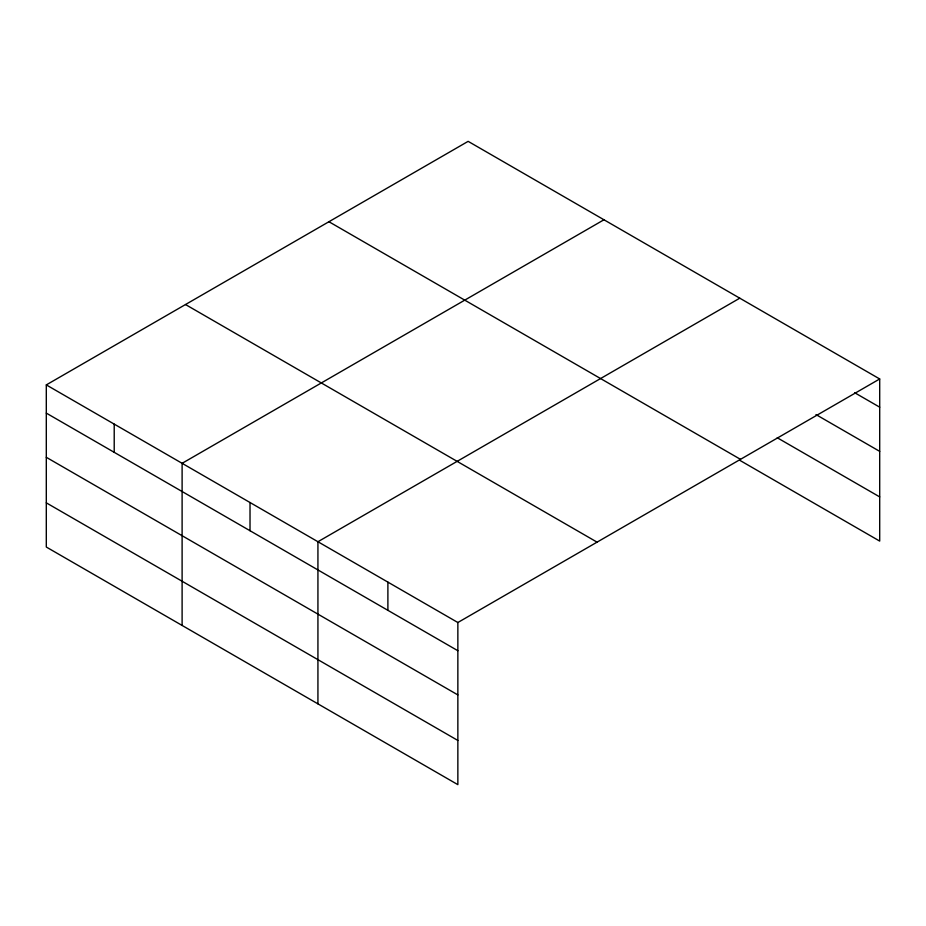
<?xml version="1.0" encoding="UTF-8"?>
<svg xmlns="http://www.w3.org/2000/svg" width="926" height="926" viewBox="0 0 926 926"><rect width="100%" height="100%" fill="white"/><g stroke="black" fill="none" stroke-linecap="round" stroke-linejoin="round"><path stroke-width="1.39" d="M457.861 694.917L457.861 622.515L46.3 384.903L46.3 547.034L457.861 784.646L457.861 694.917L46.3 457.305M739.77 460.303L879.7 541.097L879.7 378.965L468.139 141.354L46.3 384.903M603.96 219.775L182.109 463.324L182.109 625.444M739.77 298.184L317.931 541.733L317.931 703.853M457.861 622.515L879.7 378.965M854.71 392.751L879.7 407.174M815.98 414.582L879.7 451.367M777.25 437.755L879.7 496.903M328.938 221.731L740.487 459.342M185.513 304.538L597.062 542.15M46.3 413.112L457.861 650.723M46.3 502.841L457.861 740.453M387.89 582.13L387.89 610.327M250.02 502.529L250.02 530.725M114.211 424.12L114.211 452.316"/></g></svg>
